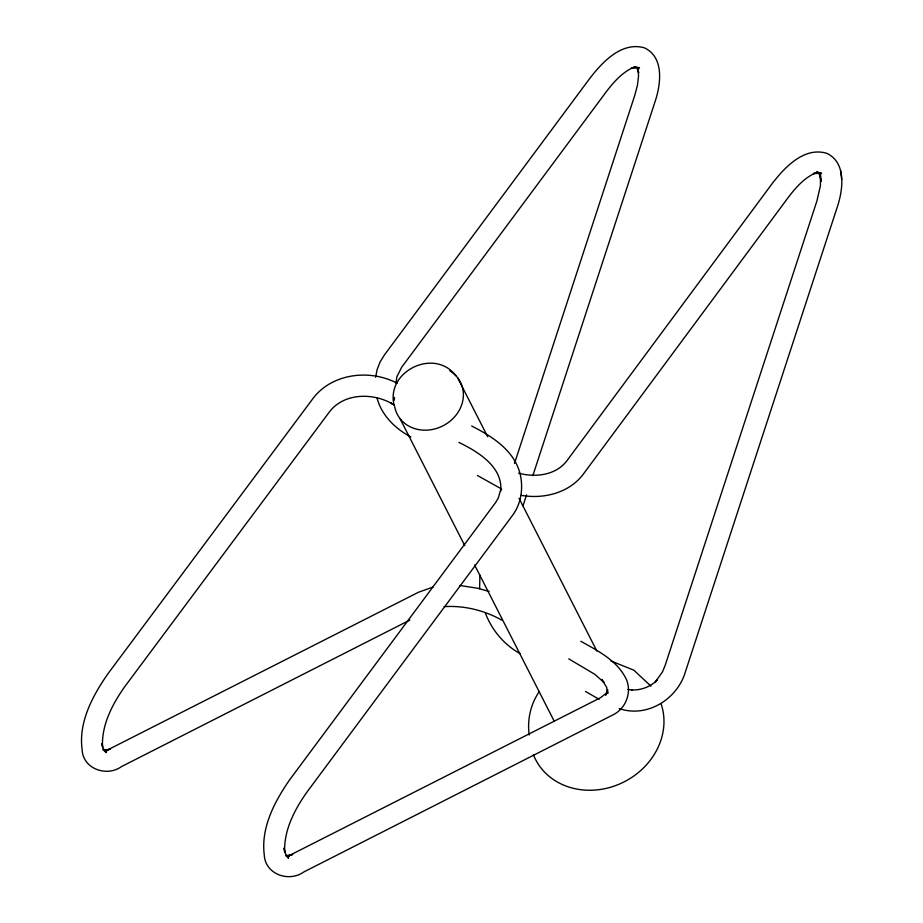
<?xml version="1.0" encoding="UTF-8"?>
<svg xmlns="http://www.w3.org/2000/svg" width="923" height="923" viewBox="0 0 923 923"><rect width="100%" height="100%" fill="white"/><g stroke="black" fill="none" stroke-linecap="round" stroke-linejoin="round"><path stroke-width="1.38" d="M500.797 491.163C502.793 466.438 477.918 451.751 458.904 442.405M395.967 383.253L396.855 376.803L401.655 367.273L606.573 91.377C614.314 81.316 623.325 71.14 635.543 66.618L631.309 68.256L639.501 67.817L635.866 66.952M479.914 575.006L479.614 588.701M500.935 488.832L498.212 498.247L495.363 502.897L289.718 779.716C274.685 801.429 260.759 827.573 264.266 854.825C265.028 874.219 288.807 882.688 303.725 872.004L612.78 714.99C625.54 708.829 631.863 693.127 626.602 679.928C617.914 660.891 598.185 650.98 580.844 641.3M375.603 377.242L377.161 369.477L380.149 361.885L384.383 354.997L589.947 78.201C602.454 62.003 621.802 41.247 644.473 47.869C664.387 57.261 660.868 84.258 655.111 101.484L532.836 475.703M514.503 463.45L634.712 95.542L637.47 85.101L638.543 76.021L638.012 68.44L638.704 72.894L636.743 67.494M522.983 505.862L526.56 494.901M539.401 691.431C530.713 703.73 526.998 719.975 529.237 734.962M409.812 620.106L121.628 766.517C106.837 777.281 82.851 768.997 82.124 749.568C78.386 722.282 92.542 696.046 107.541 674.286L313.324 398.044C332.557 373.1 370.261 369.015 397.132 383.23M433.002 587.074L418.604 592.185L106.145 750.676L110.333 749.061L104.541 750.191M286.915 855.575L292.695 854.444L288.484 855.967L600.55 697.684L607.542 692.25L605.603 695.181L607.634 689.746L607.703 693.335M444.09 606.653C464.073 605.326 484.31 610.345 501.743 620.094M631.517 689.942C641.081 690.439 650.634 686.735 657.384 679.963L655.238 682.074L662.495 671.875L665.195 665.275L816.947 200.845L820.443 185.65L820.409 174.862L821.262 181.473L818.874 172.716M521.091 495.316C543.324 499.297 568.776 493.147 582.978 474.595L788.738 196.795C796.457 186.769 805.433 176.628 817.616 172.128L813.336 173.662L821.516 173.212L817.905 172.266M459.816 585.482L477.653 588.251L489.132 591.481M627.975 689.446L632.105 690.023M518.553 473.118C535.063 477.756 555.727 475.357 566.768 460.935L772.205 183.562C784.7 167.363 804.164 146.434 826.846 153.356C846.691 162.76 843.011 189.723 837.299 206.971L685.27 672.244C677.182 699.288 646.838 718.186 619.218 708.564M103.238 750.226L106.849 751.091L102.799 749.061L106.226 752.683L103.318 748.553L102.003 743.58L102.476 746.776C101.542 724.947 112.283 704.411 124.501 687.012L329.615 411.646C344.337 392.667 373.4 392.656 392.771 404.112L390.787 403.005L394.502 405.162M285.611 855.633L289.211 856.579L287.041 855.806M610.818 660.914L633.824 670.167L650.934 686.135M816.705 171.955L820.685 174.378M501.639 489.04L477.456 475.495M471.688 426.034C492.409 436.498 515.022 450.851 520.422 475.218C523.272 488.832 521.091 503.75 512.726 515.103L306.748 792.372C294.495 809.829 283.719 830.423 284.665 852.321L284.099 848.018L285.599 854.087L288.507 858.228L285.992 855.459M410.839 436.96C395.309 428.722 381.545 415.338 377.022 397.917M568.753 658.849L594.793 674.298L604.011 682.455L601.634 679.397L606.573 687.127L607.692 693.323M520.018 653.553C504.027 644.762 491.682 629.89 485.302 612.849M585.494 691.431L599.085 699.288M636.824 67.61L638.635 69.087M455.8 375.649C434.514 347.475 385.422 371.208 394.167 405.405M457.6 377.715L487.679 436.741M519.061 498.339L596.881 651.05M400.051 418.661L464.788 545.701M474.595 564.957L554.365 721.521M840.553 170.547L841.684 179.281M449.801 370.827A35.432 31.047 -27 0 1 446.467 423.807A35.432 31.047 -27 0 1 394.652 406.374M394.283 400.27A35.432 31.047 -27 0 1 394.536 397.501M661.168 704.053A68.833 60.318 -27 0 1 617.522 784.85A68.833 60.318 -27 0 1 533.413 754.76"/></g></svg>
